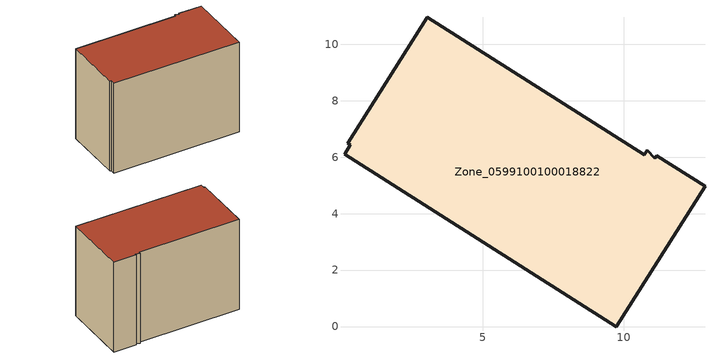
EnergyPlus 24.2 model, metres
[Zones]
Zone_0599100100018822
 floor ground (C_G): 0.1,6.1 0.31,6.44 0.22,6.5 3.03,10.95 10.72,6.09 10.82,6.25 11.09,5.96 11.15,6.06 12.87,4.97 9.72,0 z1.66
 wall outside (C_F): 0.1,6.1 9.72,0 12.87,4.97 11.15,6.06 11.09,5.96 10.82,6.25 10.72,6.09 3.03,10.95 0.22,6.5 0.31,6.44 0.1,6.1 z1.66:10.14
 roof outside (C_R): 0.31,6.44 0.1,6.1 9.72,0 12.87,4.97 11.15,6.06 11.09,5.96 10.82,6.25 10.72,6.09 3.03,10.95 0.22,6.5 z10.14
[BUILDING]
Pand.0599100100018822: North Axis=0; Terrain=City; Loads Convergence Tolerance Value=0.04; Temperature Convergence Tolerance Value=0.4; Solar Distribution=FullExterior; Maximum Number of Warmup Days=25; Minimum Number of Warmup Days=1
[Site:Location]
Rotterdam.The.Hague.AP_ZH_NLD Design_Conditions: Latitude=51.96; Longitude=4.45; Time Zone=1; Elevation=-4.5
[SITE:GROUNDTEMPERATURE:BUILDINGSURFACE]
18, 18, 18, 18, 18, 18, 18, 18, 18, 18, 18, 18
[MATERIAL] Thermal Absorptance=0.9; Solar Absorptance=0.7; Visible Absorptance=0.7
Name | Roughness | Thickness | Conductivity | Density | Specific Heat
G.TC.2015-2018 | MediumSmooth | 0.15 | 0.0428571 | 540 | 1210
F.TC.2015-2018 | Rough | 0.3 | 0.0666667 | 1920 | 840
R.TC.2015-2018 | MediumRough | 0.2 | 0.0333333 | 1500 | 1000
[CONSTRUCTION]
C_G: G.TC.2015-2018
C_F: F.TC.2015-2018
C_R: R.TC.2015-2018
[ZONE]
Zone_0599100100018822: Type=1; Multiplier=1; Ceiling Height=Autocalculate; Volume=Autocalculate; Floor Area=autocalculate; Part of Total Floor Area=Yes
[ZONEINFILTRATION:DESIGNFLOWRATE]
Infil_Zone_0599100100018822: Zone or ZoneList or Space or SpaceList=Zone_0599100100018822; Schedule=AlwaysOn; Design Flow Rate Calculation Method=Flow/Area; Flow Rate per Floor Area=0.0015; Constant Term Coefficient=1; Temperature Term Coefficient=0; Velocity Term Coefficient=0; Velocity Squared Term Coefficient=0
[HVACTEMPLATE:ZONE:IDEALLOADSAIRSYSTEM]
Zone_0599100100018822: Maximum Heating Supply Air Temperature=50; Minimum Cooling Supply Air Temperature=13; Maximum Heating Supply Air Humidity Ratio=0.0156; Minimum Cooling Supply Air Humidity Ratio=0.0077; Heating Limit=NoLimit; Cooling Limit=NoLimit; Dehumidification Control Type=ConstantSensibleHeatRatio; Cooling Sensible Heat Ratio=0.7; Dehumidification Setpoint=60; Humidification Control Type=None; Humidification Setpoint=30; Outdoor Air Method=None; Outdoor Air Flow Rate per Person=0.00944; Outdoor Air Flow Rate per Zone Floor Area=0; Outdoor Air Flow Rate per Zone=0; Demand Controlled Ventilation Type=None; Outdoor Air Economizer Type=NoEconomizer; Heat Recovery Type=None; Sensible Heat Recovery Effectiveness=0.7; Latent Heat Recovery Effectiveness=0.65
[ZONECONTROL:THERMOSTAT]
ThermostatControl_Zone_0599100100018822: Zone or ZoneList=Zone_0599100100018822; Control Type Schedule=DualSetpointControlType; Control 1=Thermostat_Zone_0599100100018822; Temperature Difference Between Cutout And Setpoint=0
[THERMOSTATSETPOINT:DUALSETPOINT]
Thermostat_Zone_0599100100018822: Heating Setpoint Temperature Schedule=HeatingSetpoint_Zone_0599100100018822; Cooling Setpoint Temperature Schedule=CoolingSetpoint_Zone_0599100100018822
[SCHEDULE:COMPACT]
HeatingSetpoint_Zone_0599100100018822: Through: 12/31, For: AllDays, Until: 24:00, 21
CoolingSetpoint_Zone_0599100100018822: Through: 12/31, For: AllDays, Until: 24:00, 24
DualSetpointControlType: Through: 12/31, For: AllDays, Until: 24:00, 4
AlwaysOn: Through: 12/31, For: AllDays, Until: 24:00, 1
